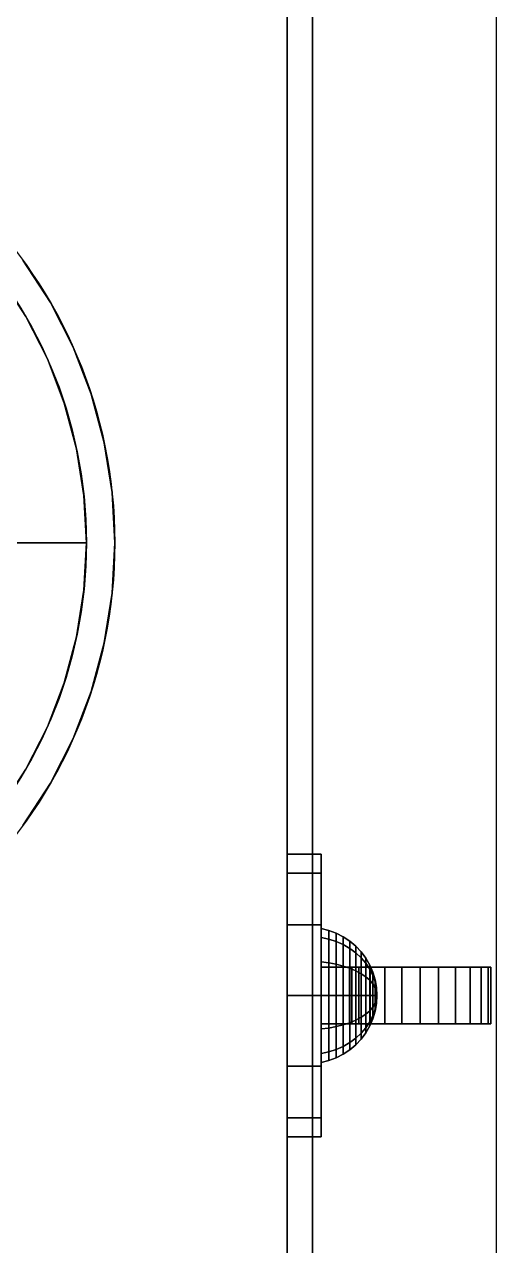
# Model space of a CAD drawing. Extents: x -19 to 904, y -1167 to 74.
# Drawn here: x 624 to 707, y -374.2 to -158.4 of the extents above; entities that cross this region are included whole.
import ezdxf

# ---------------------------------------------------------------- set-up
doc = ezdxf.new("R2010")
doc.units = 0
for name, color, linetype in [('PQ_200_3D', 1, 'Continuous'), ('PQ_204_2D', 7, 'Continuous'), ('PQ_204_3D', 7, 'Continuous')]:
    doc.layers.add(name, color=color, linetype=linetype)

msp = doc.modelspace()

# ---------------------------------------------------------------- linework, layer by layer
at = {"layer": 'PQ_200_3D'}
for points in [[(210, -1120), (210, 0), (675, 0), (675, -1120)], [(210, -995, 65), (675, -995, 65), (675, 0, 65), (210, 0, 65)], [(675, -1120), (675, 0), (675, 0, 65), (675, -1120, 65)], [(177.5, -520, 1885), (707.5, -520, 1885), (707.5, -50, 1885), (177.5, -50, 1885)], [(670.5, -90, 1625), (670.5, -570, 1625), (670.5, -570, 65), (670.5, -90, 65)], [(619.72, -202.98, 1945), (619.72, -202.98, 1885), (624.28, -210, 1885), (624.28, -210, 1945)], [(624.28, -210, 1945), (624.28, -210, 1885), (628.08, -217.46, 1885), (628.08, -217.46, 1945)], [(628.08, -217.46, 1945), (628.08, -217.46, 1885), (631.08, -225.28, 1885), (631.08, -225.28, 1945)], [(631.08, -225.28, 1945), (631.08, -225.28, 1885), (633.25, -233.37, 1885), (633.25, -233.37, 1945)], [(633.25, -233.37, 1945), (633.25, -233.37, 1885), (634.56, -241.64, 1885), (634.56, -241.64, 1945)], [(634.56, -241.64, 1945), (634.56, -241.64, 1885), (635, -250, 1885), (635, -250, 1945)], [(635, -250, 1945), (635, -250, 1885), (634.56, -258.36, 1885), (634.56, -258.36, 1945)], [(634.56, -258.36, 1945), (634.56, -258.36, 1885), (633.25, -266.63, 1885), (633.25, -266.63, 1945)], [(633.25, -266.63, 1945), (633.25, -266.63, 1885), (631.08, -274.72, 1885), (631.08, -274.72, 1945)], [(631.08, -274.72, 1945), (631.08, -274.72, 1885), (628.08, -282.54, 1885), (628.08, -282.54, 1945)], [(628.08, -282.54, 1945), (628.08, -282.54, 1885), (624.28, -290, 1885), (624.28, -290, 1945)], [(624.28, -290, 1945), (624.28, -290, 1885), (619.72, -297.02, 1885), (619.72, -297.02, 1945)]]:
    msp.add_3dface(points, dxfattribs=at)
for points, invisible_edges in [([(177.5, -520, 1625), (707.5, -520, 1625), (707.5, -50, 1625), (177.5, -50, 1625)], 1), ([(619.72, -202.98, 1955), (623.77, -200.04, 1955), (628.61, -207.5, 1955), (624.28, -210, 1955)], 15), ([(623.77, -200.04, 1945), (619.72, -202.98, 1945), (624.28, -210, 1945), (628.61, -207.5, 1945)], 15), ([(623.77, -200.04, 1955), (623.77, -200.04, 1945), (628.61, -207.5, 1945), (628.61, -207.5, 1955)], 5), ([(619.72, -202.98, 1885), (555, -250, 1885), (555, -250, 1885), (624.28, -210, 1885)], 15), ([(607.6, -211.78, 2025), (619.72, -202.98, 1995), (624.28, -210, 1995), (611.31, -217.49, 2025)], 5), ([(619.72, -202.98, 1995), (619.72, -202.98, 1955), (624.28, -210, 1955), (624.28, -210, 1995)], 5), ([(624.28, -210, 1955), (628.61, -207.5, 1955), (632.65, -215.43, 1955), (628.08, -217.46, 1955)], 15), ([(628.61, -207.5, 1945), (624.28, -210, 1945), (628.08, -217.46, 1945), (632.65, -215.43, 1945)], 15), ([(628.61, -207.5, 1955), (628.61, -207.5, 1945), (632.65, -215.43, 1945), (632.65, -215.43, 1955)], 5), ([(624.28, -210, 1885), (555, -250, 1885), (555, -250, 1885), (628.08, -217.46, 1885)], 15), ([(611.31, -217.49, 2025), (624.28, -210, 1995), (628.08, -217.46, 1995), (614.4, -223.55, 2025)], 5), ([(624.28, -210, 1995), (624.28, -210, 1955), (628.08, -217.46, 1955), (628.08, -217.46, 1995)], 5), ([(628.08, -217.46, 1955), (632.65, -215.43, 1955), (635.84, -223.73, 1955), (631.08, -225.28, 1955)], 15), ([(632.65, -215.43, 1945), (628.08, -217.46, 1945), (631.08, -225.28, 1945), (635.84, -223.73, 1945)], 15), ([(632.65, -215.43, 1955), (632.65, -215.43, 1945), (635.84, -223.73, 1945), (635.84, -223.73, 1955)], 5), ([(628.08, -217.46, 1885), (555, -250, 1885), (555, -250, 1885), (631.08, -225.28, 1885)], 15), ([(614.4, -223.55, 2025), (628.08, -217.46, 1995), (631.08, -225.28, 1995), (616.84, -229.91, 2025)], 5), ([(628.08, -217.46, 1995), (628.08, -217.46, 1955), (631.08, -225.28, 1955), (631.08, -225.28, 1995)], 5), ([(631.08, -225.28, 1955), (635.84, -223.73, 1955), (638.14, -232.33, 1955), (633.25, -233.37, 1955)], 15), ([(635.84, -223.73, 1945), (631.08, -225.28, 1945), (633.25, -233.37, 1945), (638.14, -232.33, 1945)], 15), ([(635.84, -223.73, 1955), (635.84, -223.73, 1945), (638.14, -232.33, 1945), (638.14, -232.33, 1955)], 5), ([(631.08, -225.28, 1885), (555, -250, 1885), (555, -250, 1885), (633.25, -233.37, 1885)], 15), ([(616.84, -229.91, 2025), (631.08, -225.28, 1995), (633.25, -233.37, 1995), (618.6, -236.48, 2025)], 5), ([(631.08, -225.28, 1995), (631.08, -225.28, 1955), (633.25, -233.37, 1955), (633.25, -233.37, 1995)], 5), ([(633.25, -233.37, 1955), (638.14, -232.33, 1955), (639.53, -241.12, 1955), (634.56, -241.64, 1955)], 15), ([(638.14, -232.33, 1945), (633.25, -233.37, 1945), (634.56, -241.64, 1945), (639.53, -241.12, 1945)], 15), ([(638.14, -232.33, 1955), (638.14, -232.33, 1945), (639.53, -241.12, 1945), (639.53, -241.12, 1955)], 5), ([(633.25, -233.37, 1885), (555, -250, 1885), (555, -250, 1885), (634.56, -241.64, 1885)], 15), ([(618.6, -236.48, 2025), (633.25, -233.37, 1995), (634.56, -241.64, 1995), (619.67, -243.2, 2025)], 5), ([(633.25, -233.37, 1995), (633.25, -233.37, 1955), (634.56, -241.64, 1955), (634.56, -241.64, 1995)], 5), ([(634.56, -241.64, 1885), (555, -250, 1885), (555, -250, 1885), (635, -250, 1885)], 15), ([(619.67, -243.2, 2025), (634.56, -241.64, 1995), (635, -250, 1995), (620.02, -250, 2025)], 1), ([(634.56, -241.64, 1955), (639.53, -241.12, 1955), (640, -250, 1955), (635, -250, 1955)], 15), ([(639.53, -241.12, 1945), (634.56, -241.64, 1945), (635, -250, 1945), (640, -250, 1945)], 15), ([(634.56, -241.64, 1995), (634.56, -241.64, 1955), (635, -250, 1955), (635, -250, 1995)], 1), ([(639.53, -241.12, 1955), (639.53, -241.12, 1945), (640, -250, 1945), (640, -250, 1955)], 1), ([(635, -250, 1885), (555, -250, 1885), (555, -250, 1885), (634.56, -258.36, 1885)], 15), ([(634.56, -258.36, 1885), (555, -250, 1885), (555, -250, 1885), (633.25, -266.63, 1885)], 15), ([(633.25, -266.63, 1885), (555, -250, 1885), (555, -250, 1885), (631.08, -274.72, 1885)], 15), ([(631.08, -274.72, 1885), (555, -250, 1885), (555, -250, 1885), (628.08, -282.54, 1885)], 15), ([(628.08, -282.54, 1885), (555, -250, 1885), (555, -250, 1885), (624.28, -290, 1885)], 15), ([(624.28, -290, 1885), (555, -250, 1885), (555, -250, 1885), (619.72, -297.02, 1885)], 15), ([(620.02, -250, 2025), (635, -250, 1995), (634.56, -258.36, 1995), (619.67, -256.8, 2025)], 4), ([(635, -250, 1995), (635, -250, 1955), (634.56, -258.36, 1955), (634.56, -258.36, 1995)], 4), ([(635, -250, 1955), (640, -250, 1955), (639.53, -258.88, 1955), (634.56, -258.36, 1955)], 15), ([(640, -250, 1945), (635, -250, 1945), (634.56, -258.36, 1945), (639.53, -258.88, 1945)], 15), ([(640, -250, 1955), (640, -250, 1945), (639.53, -258.88, 1945), (639.53, -258.88, 1955)], 4), ([(619.67, -256.8, 2025), (634.56, -258.36, 1995), (633.25, -266.63, 1995), (618.6, -263.52, 2025)], 5), ([(634.56, -258.36, 1995), (634.56, -258.36, 1955), (633.25, -266.63, 1955), (633.25, -266.63, 1995)], 5), ([(634.56, -258.36, 1955), (639.53, -258.88, 1955), (638.14, -267.67, 1955), (633.25, -266.63, 1955)], 15), ([(639.53, -258.88, 1945), (634.56, -258.36, 1945), (633.25, -266.63, 1945), (638.14, -267.67, 1945)], 15), ([(639.53, -258.88, 1955), (639.53, -258.88, 1945), (638.14, -267.67, 1945), (638.14, -267.67, 1955)], 5), ([(618.6, -263.52, 2025), (633.25, -266.63, 1995), (631.08, -274.72, 1995), (616.84, -270.09, 2025)], 5), ([(633.25, -266.63, 1995), (633.25, -266.63, 1955), (631.08, -274.72, 1955), (631.08, -274.72, 1995)], 5), ([(633.25, -266.63, 1955), (638.14, -267.67, 1955), (635.84, -276.27, 1955), (631.08, -274.72, 1955)], 15), ([(638.14, -267.67, 1945), (633.25, -266.63, 1945), (631.08, -274.72, 1945), (635.84, -276.27, 1945)], 15), ([(638.14, -267.67, 1955), (638.14, -267.67, 1945), (635.84, -276.27, 1945), (635.84, -276.27, 1955)], 5), ([(616.84, -270.09, 2025), (631.08, -274.72, 1995), (628.08, -282.54, 1995), (614.4, -276.45, 2025)], 5), ([(631.08, -274.72, 1995), (631.08, -274.72, 1955), (628.08, -282.54, 1955), (628.08, -282.54, 1995)], 5), ([(631.08, -274.72, 1955), (635.84, -276.27, 1955), (632.65, -284.57, 1955), (628.08, -282.54, 1955)], 15), ([(635.84, -276.27, 1945), (631.08, -274.72, 1945), (628.08, -282.54, 1945), (632.65, -284.57, 1945)], 15), ([(635.84, -276.27, 1955), (635.84, -276.27, 1945), (632.65, -284.57, 1945), (632.65, -284.57, 1955)], 5), ([(614.4, -276.45, 2025), (628.08, -282.54, 1995), (624.28, -290, 1995), (611.31, -282.51, 2025)], 5), ([(611.31, -282.51, 2025), (624.28, -290, 1995), (619.72, -297.02, 1995), (607.6, -288.22, 2025)], 5), ([(628.08, -282.54, 1995), (628.08, -282.54, 1955), (624.28, -290, 1955), (624.28, -290, 1995)], 5), ([(628.08, -282.54, 1955), (632.65, -284.57, 1955), (628.61, -292.5, 1955), (624.28, -290, 1955)], 15), ([(632.65, -284.57, 1945), (628.08, -282.54, 1945), (624.28, -290, 1945), (628.61, -292.5, 1945)], 15), ([(632.65, -284.57, 1955), (632.65, -284.57, 1945), (628.61, -292.5, 1945), (628.61, -292.5, 1955)], 5), ([(624.28, -290, 1995), (624.28, -290, 1955), (619.72, -297.02, 1955), (619.72, -297.02, 1995)], 5), ([(624.28, -290, 1955), (628.61, -292.5, 1955), (623.77, -299.96, 1955), (619.72, -297.02, 1955)], 15), ([(628.61, -292.5, 1945), (624.28, -290, 1945), (619.72, -297.02, 1945), (623.77, -299.96, 1945)], 15), ([(628.61, -292.5, 1955), (628.61, -292.5, 1945), (623.77, -299.96, 1945), (623.77, -299.96, 1955)], 5)]:
    msp.add_3dface(points, dxfattribs=dict(at, invisible_edges=invisible_edges))
at = {"layer": 'PQ_204_2D'}
for radius in [85, 80]:
    msp.add_circle((555, -250), radius, dxfattribs=at)
at = {"layer": 'PQ_204_3D'}
for points in [[(676.5, -325, 1346.84), (676.5, -325, 1335), (681.5, -325, 1335), (706.5, -325, 1346.84)], [(681.5, -325, 1335), (706.5, -325, 1346.84), (706.5, -325, 1316.49), (681.5, -325, 1316.49)], [(681.5, -325, 1316.49), (681.93, -325, 1313.25), (694, -325, 1316.49)], [(681.93, -325, 1313.25), (683.17, -325, 1310.24), (694, -325, 1316.49)], [(683.17, -325, 1310.24), (685.16, -325, 1307.65), (694, -325, 1316.49)], [(685.16, -325, 1307.65), (687.75, -325, 1305.66), (694, -325, 1316.49)], [(687.75, -325, 1305.66), (690.76, -325, 1304.41), (694, -325, 1316.49)], [(690.76, -325, 1304.41), (694, -325, 1303.99), (694, -325, 1316.49)], [(694, -325, 1303.99), (697.24, -325, 1304.41), (694, -325, 1316.49)], [(697.24, -325, 1304.41), (700.25, -325, 1305.66), (694, -325, 1316.49)], [(700.25, -325, 1305.66), (702.84, -325, 1307.65), (694, -325, 1316.49)], [(702.84, -325, 1307.65), (704.83, -325, 1310.24), (694, -325, 1316.49)], [(704.83, -325, 1310.24), (706.07, -325, 1313.25), (694, -325, 1316.49)], [(706.07, -325, 1313.25), (706.5, -325, 1316.49), (694, -325, 1316.49)], [(676.5, -335, 1346.84), (676.5, -335, 1335), (681.5, -335, 1335), (706.5, -335, 1346.84)], [(681.5, -335, 1335), (706.5, -335, 1346.84), (706.5, -335, 1316.49), (681.5, -335, 1316.49)], [(681.5, -335, 1316.49), (681.93, -335, 1313.25), (694, -335, 1316.49)], [(681.93, -335, 1313.25), (683.17, -335, 1310.24), (694, -335, 1316.49)], [(683.17, -335, 1310.24), (685.16, -335, 1307.65), (694, -335, 1316.49)], [(685.16, -335, 1307.65), (687.75, -335, 1305.66), (694, -335, 1316.49)], [(687.75, -335, 1305.66), (690.76, -335, 1304.41), (694, -335, 1316.49)], [(690.76, -335, 1304.41), (694, -335, 1303.99), (694, -335, 1316.49)], [(694, -335, 1303.99), (697.24, -335, 1304.41), (694, -335, 1316.49)], [(697.24, -335, 1304.41), (700.25, -335, 1305.66), (694, -335, 1316.49)], [(700.25, -335, 1305.66), (702.84, -335, 1307.65), (694, -335, 1316.49)], [(702.84, -335, 1307.65), (704.83, -335, 1310.24), (694, -335, 1316.49)], [(704.83, -335, 1310.24), (706.07, -335, 1313.25), (694, -335, 1316.49)], [(706.07, -335, 1313.25), (706.5, -335, 1316.49), (694, -335, 1316.49)]]:
    msp.add_3dface(points, dxfattribs=at)

# ---------------------------------------------------------------- meshes
mesh = msp.add_polymesh((12, 16), dxfattribs=dict(at, m_close=True))
for k, corner in enumerate([(686.37, -330, 1335), (686.29, -330, 1336.39), (686.05, -330, 1337.76), (685.65, -330, 1339.1), (685.1, -330, 1340.38), (684.41, -330, 1341.59), (683.58, -330, 1342.71), (682.63, -330, 1343.72), (681.56, -330, 1344.62), (680.4, -330, 1345.39), (679.16, -330, 1346.03), (677.85, -330, 1346.51), (676.5, -330, 1346.84), (676.5, -330, 1360), (670.5, -330, 1360), (670.5, -330, 1335), (686.37, -330, 1335), (686.29, -330.7, 1336.2), (686.05, -331.38, 1337.39), (685.65, -332.05, 1338.55), (685.1, -332.69, 1339.66), (684.41, -333.29, 1340.7), (683.58, -333.85, 1341.67), (682.63, -334.36, 1342.56), (681.56, -334.81, 1343.33), (680.4, -335.2, 1344), (679.16, -335.51, 1344.55), (677.85, -335.75, 1344.97), (676.5, -335.92, 1345.25), (676.5, -342.5, 1356.65), (670.5, -342.5, 1356.65), (670.5, -330, 1335), (686.37, -330, 1335), (686.29, -331.2, 1335.7), (686.05, -332.39, 1336.38), (685.65, -333.55, 1337.05), (685.1, -334.66, 1337.69), (684.41, -335.7, 1338.29), (683.58, -336.67, 1338.85), (682.63, -337.56, 1339.36), (681.56, -338.33, 1339.81), (680.4, -339, 1340.2), (679.16, -339.55, 1340.51), (677.85, -339.97, 1340.75), (676.5, -340.25, 1340.92), (676.5, -351.65, 1347.5), (670.5, -351.65, 1347.5), (670.5, -330, 1335), (686.37, -330, 1335), (686.29, -331.39, 1335), (686.05, -332.76, 1335), (685.65, -334.1, 1335), (685.1, -335.38, 1335), (684.41, -336.59, 1335), (683.58, -337.71, 1335), (682.63, -338.72, 1335), (681.56, -339.62, 1335), (680.4, -340.39, 1335), (679.16, -341.03, 1335), (677.85, -341.51, 1335), (676.5, -341.84, 1335), (676.5, -355, 1335), (670.5, -355, 1335), (670.5, -330, 1335), (686.37, -330, 1335), (686.29, -331.2, 1334.3), (686.05, -332.39, 1333.62), (685.65, -333.55, 1332.95), (685.1, -334.66, 1332.31), (684.41, -335.7, 1331.71), (683.58, -336.67, 1331.15), (682.63, -337.56, 1330.64), (681.56, -338.33, 1330.19), (680.4, -339, 1329.8), (679.16, -339.55, 1329.49), (677.85, -339.97, 1329.25), (676.5, -340.25, 1329.08), (676.5, -351.65, 1322.5), (670.5, -351.65, 1322.5), (670.5, -330, 1335), (686.37, -330, 1335), (686.29, -330.7, 1333.8), (686.05, -331.38, 1332.61), (685.65, -332.05, 1331.45), (685.1, -332.69, 1330.34), (684.41, -333.29, 1329.3), (683.58, -333.85, 1328.33), (682.63, -334.36, 1327.44), (681.56, -334.81, 1326.67), (680.4, -335.2, 1326), (679.16, -335.51, 1325.45), (677.85, -335.75, 1325.03), (676.5, -335.92, 1324.75), (676.5, -342.5, 1313.35), (670.5, -342.5, 1313.35), (670.5, -330, 1335), (686.37, -330, 1335), (686.29, -330, 1333.61), (686.05, -330, 1332.24), (685.65, -330, 1330.9), (685.1, -330, 1329.62), (684.41, -330, 1328.41), (683.58, -330, 1327.29), (682.63, -330, 1326.28), (681.56, -330, 1325.38), (680.4, -330, 1324.61), (679.16, -330, 1323.97), (677.85, -330, 1323.49), (676.5, -330, 1323.16), (676.5, -330, 1310), (670.5, -330, 1310), (670.5, -330, 1335), (686.37, -330, 1335), (686.29, -329.3, 1333.8), (686.05, -328.62, 1332.61), (685.65, -327.95, 1331.45), (685.1, -327.31, 1330.34), (684.41, -326.71, 1329.3), (683.58, -326.15, 1328.33), (682.63, -325.64, 1327.44), (681.56, -325.19, 1326.67), (680.4, -324.8, 1326), (679.16, -324.49, 1325.45), (677.85, -324.25, 1325.03), (676.5, -324.08, 1324.75), (676.5, -317.5, 1313.35), (670.5, -317.5, 1313.35), (670.5, -330, 1335), (686.37, -330, 1335), (686.29, -328.8, 1334.3), (686.05, -327.61, 1333.62), (685.65, -326.45, 1332.95), (685.1, -325.34, 1332.31), (684.41, -324.3, 1331.71), (683.58, -323.33, 1331.15), (682.63, -322.44, 1330.64), (681.56, -321.67, 1330.19), (680.4, -321, 1329.8), (679.16, -320.45, 1329.49), (677.85, -320.03, 1329.25), (676.5, -319.75, 1329.08), (676.5, -308.35, 1322.5), (670.5, -308.35, 1322.5), (670.5, -330, 1335), (686.37, -330, 1335), (686.29, -328.61, 1335), (686.05, -327.24, 1335), (685.65, -325.9, 1335), (685.1, -324.62, 1335), (684.41, -323.41, 1335), (683.58, -322.29, 1335), (682.63, -321.28, 1335), (681.56, -320.38, 1335), (680.4, -319.61, 1335), (679.16, -318.97, 1335), (677.85, -318.49, 1335), (676.5, -318.16, 1335), (676.5, -305, 1335), (670.5, -305, 1335), (670.5, -330, 1335), (686.37, -330, 1335), (686.29, -328.8, 1335.7), (686.05, -327.61, 1336.38), (685.65, -326.45, 1337.05), (685.1, -325.34, 1337.69), (684.41, -324.3, 1338.29), (683.58, -323.33, 1338.85), (682.63, -322.44, 1339.36), (681.56, -321.67, 1339.81), (680.4, -321, 1340.2), (679.16, -320.45, 1340.51), (677.85, -320.03, 1340.75), (676.5, -319.75, 1340.92), (676.5, -308.35, 1347.5), (670.5, -308.35, 1347.5), (670.5, -330, 1335), (686.37, -330, 1335), (686.29, -329.3, 1336.2), (686.05, -328.62, 1337.39), (685.65, -327.95, 1338.55), (685.1, -327.31, 1339.66), (684.41, -326.71, 1340.7), (683.58, -326.15, 1341.67), (682.63, -325.64, 1342.56), (681.56, -325.19, 1343.33), (680.4, -324.8, 1344), (679.16, -324.49, 1344.55), (677.85, -324.25, 1344.97), (676.5, -324.08, 1345.25), (676.5, -317.5, 1356.65), (670.5, -317.5, 1356.65), (670.5, -330, 1335)]):
    mesh.set_mesh_vertex(divmod(k, 16), corner)
mesh = msp.add_polymesh((2, 17), dxfattribs=dict(at, n_close=True))
for k, corner in enumerate([(706.5, -335, 1346.84), (706.5, -335, 1316.49), (706.07, -335, 1313.25), (704.83, -335, 1310.24), (702.84, -335, 1307.65), (700.25, -335, 1305.66), (697.24, -335, 1304.41), (694, -335, 1303.99), (690.76, -335, 1304.41), (687.75, -335, 1305.66), (685.16, -335, 1307.65), (683.17, -335, 1310.24), (681.93, -335, 1313.25), (681.5, -335, 1316.49), (681.5, -335, 1335), (676.5, -335, 1335), (676.5, -335, 1346.84), (706.5, -325, 1346.84), (706.5, -325, 1316.49), (706.07, -325, 1313.25), (704.83, -325, 1310.24), (702.84, -325, 1307.65), (700.25, -325, 1305.66), (697.24, -325, 1304.41), (694, -325, 1303.99), (690.76, -325, 1304.41), (687.75, -325, 1305.66), (685.16, -325, 1307.65), (683.17, -325, 1310.24), (681.93, -325, 1313.25), (681.5, -325, 1316.49), (681.5, -325, 1335), (676.5, -325, 1335), (676.5, -325, 1346.84)]):
    mesh.set_mesh_vertex(divmod(k, 17), corner)

doc.saveas('drawing.dxf')
